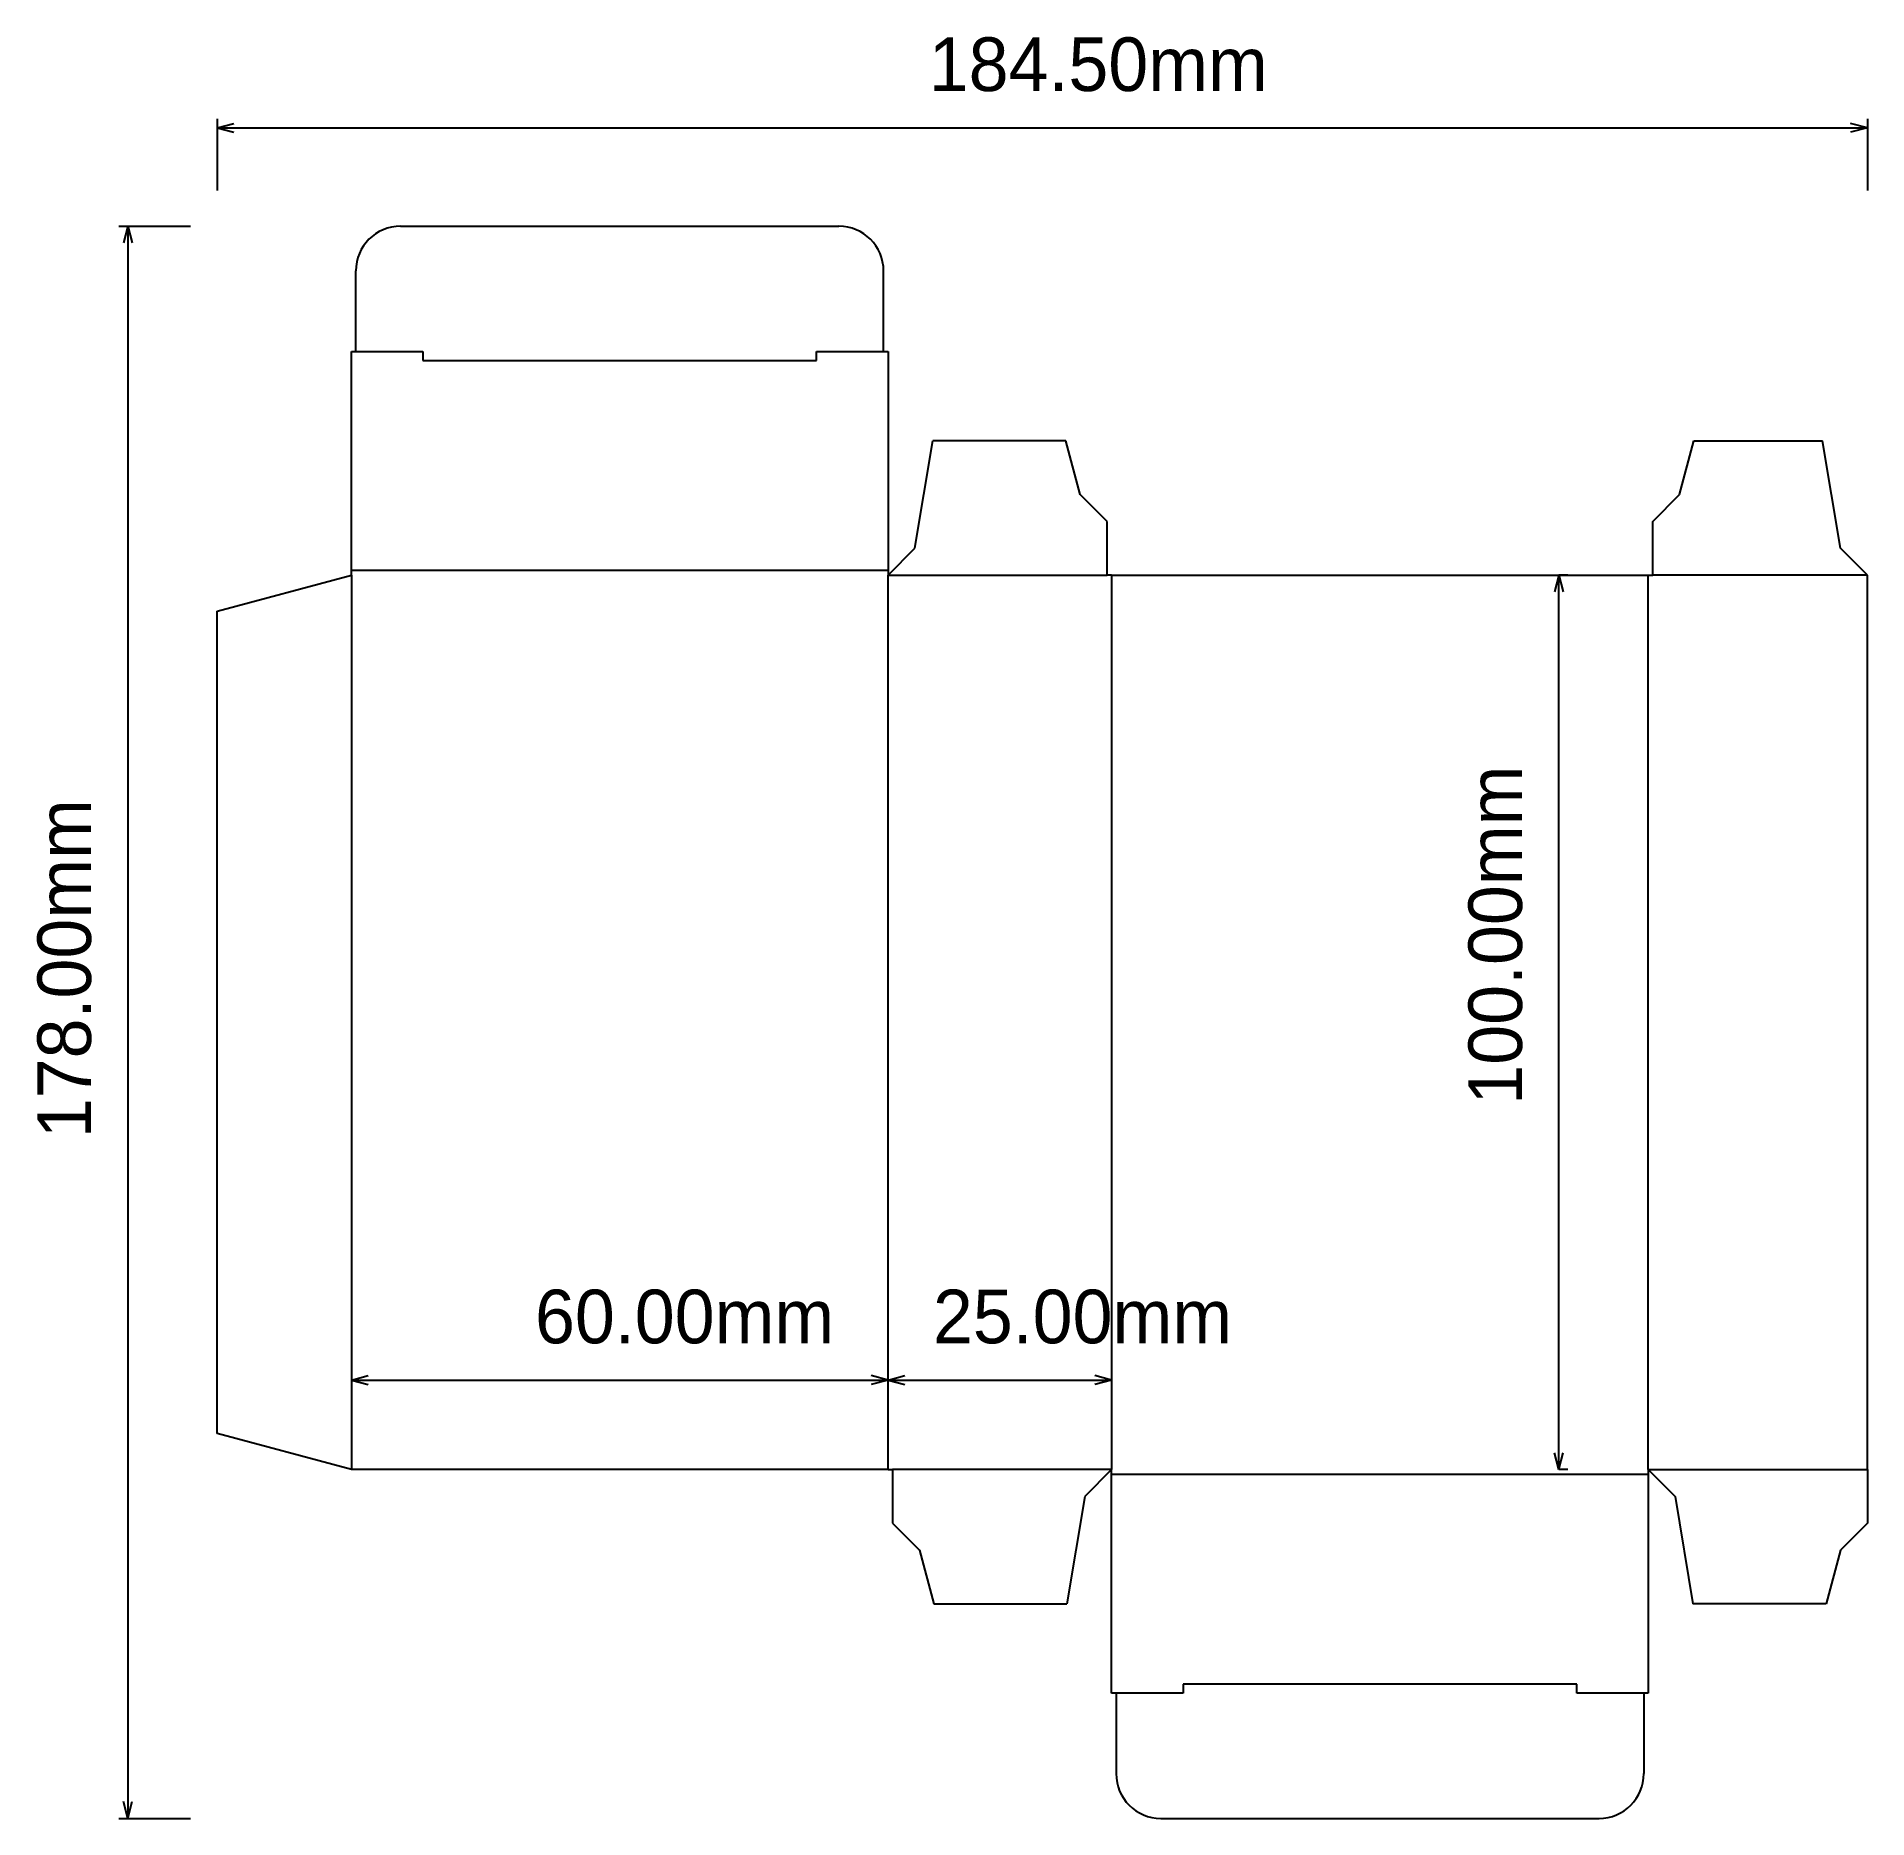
# Model space of a CAD drawing. Extents: x -35 to 170, y -39 to 160.
import ezdxf

# ---------------------------------------------------------------- set-up
doc = ezdxf.new("R2010")
doc.units = 0

msp = doc.modelspace()

# ---------------------------------------------------------------- linework, layer by layer
at = {"layer": 'crease', "color": 3}
for p, q in [((8, 124), (52, 124)), ((60, 100.5), (0, 100.5)), ((0, 100), (0, 0)), ((60, 0), (60, 100)), ((60, 100), (84.5, 100)), ((85, 100), (85, 0)), ((145, 0), (145, 100)), ((169.5, 100), (145.5, 100)), ((85, 0), (60.5, 0)), ((145, 0), (169.5, 0)), ((85, -0.5), (145, -0.5)), ((137, -24), (93, -24))]:
    msp.add_line(p, q, dxfattribs=at)
at = {"layer": 'cut', "color": 1}
for p, q in [((5.5, 139), (54.5, 139)), ((0.5, 125), (0.5, 134)), ((59.5, 125), (59.5, 134)), ((0, 100), (0, 125)), ((0, 125), (8, 125)), ((8, 125), (8, 124)), ((52, 125), (60, 125)), ((52, 124), (52, 125)), ((60, 125), (60, 100)), ((63, 103), (65, 115)), ((79.89, 115), (65, 115)), ((81.5, 109), (79.89, 115)), ((148.5, 109), (150.11, 115)), ((150.11, 115), (164.5, 115)), ((166.5, 103), (164.5, 115)), ((84.5, 106), (81.5, 109)), ((145.5, 106), (148.5, 109)), ((84.5, 100), (84.5, 106)), ((145.5, 100), (145.5, 106)), ((60, 100), (63, 103)), ((169.5, 100), (166.5, 103)), ((-15, 95.98), (0, 100)), ((85, 100), (84.5, 100)), ((85, 100), (145, 100)), ((145, 100), (145.5, 100)), ((169.5, 0), (169.5, 100)), ((-15, 4.02), (-15, 95.98)), ((0, 0), (-15, 4.02)), ((60, 0), (0, 0)), ((60, 0), (60.5, 0)), ((60.5, 0), (60.5, -6)), ((85, 0), (82, -3)), ((85, -25), (85, 0)), ((145, 0), (145, -25)), ((145, 0), (148, -3)), ((169.5, 0), (169.5, -6)), ((82, -3), (80, -15)), ((148, -3), (150, -15)), ((60.5, -6), (63.5, -9)), ((169.5, -6), (166.5, -9)), ((63.5, -9), (65.11, -15)), ((166.5, -9), (164.89, -15)), ((65.11, -15), (80, -15)), ((164.89, -15), (150, -15)), ((93, -24), (93, -25)), ((137, -25), (137, -24)), ((93, -25), (85, -25)), ((85.5, -25), (85.5, -34)), ((145, -25), (137, -25)), ((144.5, -25), (144.5, -34)), ((90.5, -39), (139.5, -39))]:
    msp.add_line(p, q, dxfattribs=at)
for centre, start, end in [((5.5, 134), 90, 180), ((54.5, 134), 0, 90), ((90.5, -34), 180, 270), ((139.5, -34), 270, 360)]:
    msp.add_arc(centre, 5, start, end, dxfattribs=at)
at = {"layer": 'dimensions', "color": 255}
for p, q in [((-15, 151), (-15, 143)), ((-15, 150), (-13.13, 150.5)), ((-15, 150), (-13.13, 149.5)), ((-15, 150), (169.5, 150)), ((169.5, 150), (167.63, 150.5)), ((169.5, 150), (167.63, 149.5)), ((169.5, 151), (169.5, 143)), ((-26, 139), (-18, 139)), ((-25, 139), (-25.5, 137.13)), ((-25, 139), (-24.5, 137.13)), ((-25, 139), (-25, -39)), ((135, 100), (134.5, 98.13)), ((136, 100), (135, 100)), ((135, 100), (135.5, 98.13)), ((135, 0), (135, 100)), ((0, 10), (1.87, 10.5)), ((60, 10), (58.13, 10.5)), ((60, 10), (61.87, 10.5)), ((85, 10), (83.13, 10.5)), ((0, 10), (1.87, 9.5)), ((0, 10), (60, 10)), ((60, 10), (58.13, 9.5)), ((60, 10), (61.87, 9.5)), ((60, 10), (85, 10)), ((85, 10), (83.13, 9.5)), ((135, 0), (134.5, 1.87)), ((135, 0), (135.5, 1.87)), ((136, 0), (135, 0)), ((-25, -39), (-25.5, -37.13)), ((-25, -39), (-24.5, -37.13)), ((-26, -39), (-18, -39))]:
    msp.add_line(p, q, dxfattribs=at)

# ---------------------------------------------------------------- texts
for s, p in [('184.50mm', (64.55, 154.11)), ('60.00mm', (20.53, 14.11)), ('25.00mm', (65.02, 14.11))]:
    msp.add_text(s, height=6, dxfattribs=at).set_placement(p)
for s, p in [('100.00mm', (130.89, 40.79)), ('178.00mm', (-29.11, 37.04))]:
    msp.add_text(s, height=6, rotation=90, dxfattribs=at).set_placement(p)

doc.saveas('drawing.dxf')
